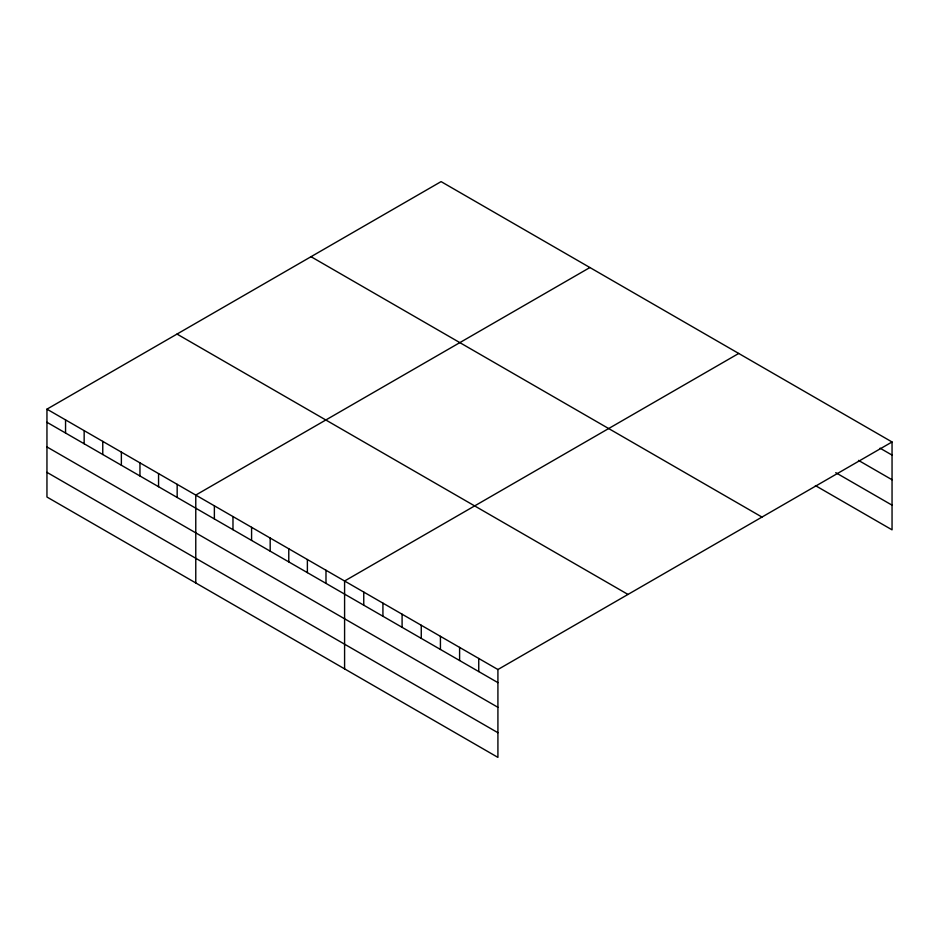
<?xml version="1.0" encoding="UTF-8"?>
<svg xmlns="http://www.w3.org/2000/svg" width="939" height="939" viewBox="0 0 939 939"><rect width="100%" height="100%" fill="white"/><g stroke="black" fill="none" stroke-linecap="round" stroke-linejoin="round"><path stroke-width="1.41" d="M46.95 409.158L497.916 669.53L497.916 757.386L46.95 497.024L46.95 409.158L441.084 181.614L892.05 441.976L892.05 529.842L815.381 485.58M589.903 267.533L195.77 495.076L195.77 582.943M738.723 353.451L344.59 581.006L344.59 668.861M497.916 669.53L892.05 441.976M880.066 448.173L892.05 455.098M858.504 460.392L892.05 479.759M835.745 472.669L892.05 505.17M311.02 256.699L761.987 517.072M177.013 334.073L627.98 594.434M46.95 422.28L497.916 682.641M46.95 446.941L497.916 707.313M46.95 472.352L497.916 732.725M478.749 658.462L478.749 671.573M459.594 647.394L459.594 660.504M440.426 636.325L440.426 649.448M421.259 625.268L421.259 638.379M402.092 614.2L402.092 627.311M382.924 603.131L382.924 616.242M363.757 592.063L363.757 605.186M325.986 570.255L325.986 583.377M307.382 559.515L307.382 572.637M288.778 548.775L288.778 561.898M270.186 538.035L270.186 551.158M251.582 527.295L251.582 540.418M232.978 516.556L232.978 529.678M214.374 505.816L214.374 518.938M177.166 484.336L177.166 497.459M158.562 473.596L158.562 486.719M139.958 462.857L139.958 475.979M121.366 452.117L121.366 465.239M102.762 441.377L102.762 454.499M84.158 430.637L84.158 443.76M65.554 419.897L65.554 433.02"/></g></svg>
